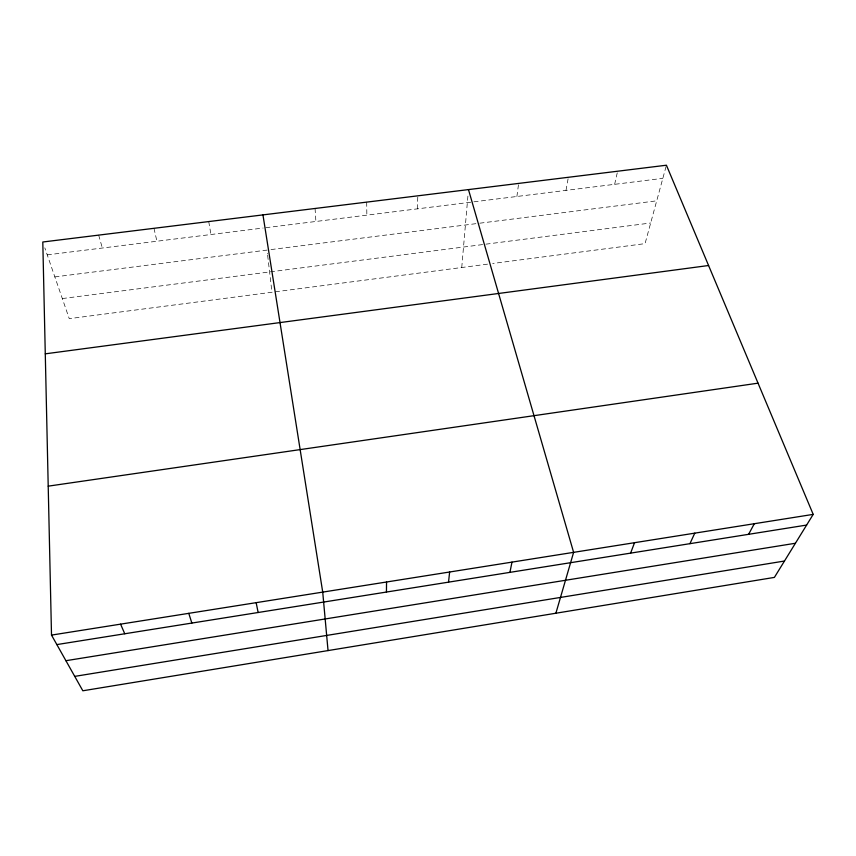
<?xml version="1.0" encoding="UTF-8"?>
<svg xmlns="http://www.w3.org/2000/svg" width="856" height="856" viewBox="0 0 856 856"><rect width="100%" height="100%" fill="white"/><g stroke="black" fill="none" stroke-linecap="round" stroke-linejoin="round"><path stroke-width="0.64" stroke-dasharray="4.28 3.21" d="M417.332 208.864L417.824 195.831M461.748 267.511L468.018 194.815M516.896 196.484L518.65 183.419M565.998 190.374L568.363 177.299M614.64 184.329L617.615 171.232M666.086 166.417L645.06 243.628L492.692 263.488M487.535 264.151L69.25 318.657L44.822 247.855M62.317 298.562L484.582 244.335M485.908 244.163L650.678 223.009M54.838 276.905L267.04 250.08L267.489 253.943M271.01 249.578L478.515 223.352M479.831 223.191L656.713 200.828M47.241 254.874L263.156 228.028M265.777 227.707L662.844 178.337M98.665 235.133L102.346 248.026M153.973 228.317L156.916 241.242M208.736 221.576L210.951 234.523M267.639 255.227L271.951 292.249M315.062 208.479L315.896 221.469M366.689 202.123L366.85 215.134"/><path stroke-width="1.28" d="M386.441 592.052L386.548 582.005M448.533 582.155L449.635 572.001M509.919 572.364L511.984 562.125M555.886 613.228L573.616 552.355L468.478 189.593M630.605 553.126L634.542 542.693M689.936 543.667L694.772 533.149M748.604 534.315L754.318 523.712M813.2 514.381L774.391 577.404L82.839 690.781L51.51 635.098L42.8 242.002L666.417 165.219L813.2 514.381L51.51 635.098M74.739 676.379L784.471 561.033M65.923 660.704L795.417 543.26M56.849 644.589L806.62 525.07M48.214 486.155L758.042 383.167M45.282 353.838L708.575 265.51M120.578 624.152L124.762 633.772M188.78 613.345L191.851 623.072M256.158 602.667L258.137 612.511M262.953 214.899L322.723 592.117L328.041 650.581"/></g></svg>
